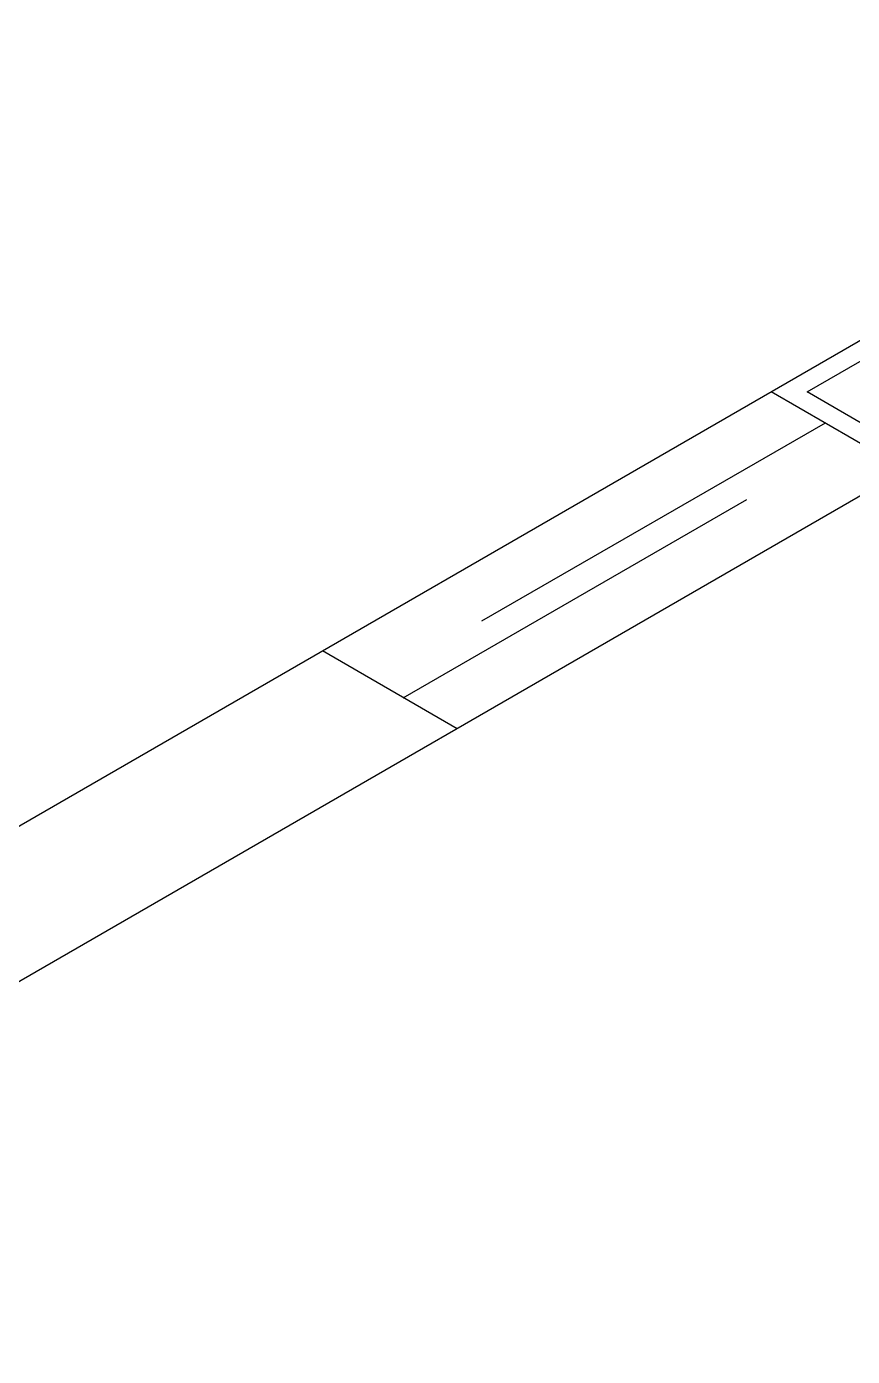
# Model space of a CAD drawing. Header units: millimetres. Extents: x 474.7 to 528.3, y 13.1 to 23.5.
# Drawn here: x 512.239 to 512.89, y 16.544 to 17.592 of the extents above; entities that cross this region are included whole.
import ezdxf

# ---------------------------------------------------------------- set-up
doc = ezdxf.new("R2010")
doc.units = ezdxf.units.MM
doc.header["$LTSCALE"] = 2.5
doc.linetypes.add('HIDDEN2', pattern=[0.1875, 0.125, -0.0625])
doc.layers.add('I-ARQ', color=8, linetype='Continuous')

msp = doc.modelspace()

# ---------------------------------------------------------------- linework, layer by layer
at = {"layer": 'I-ARQ', "extrusion": (0, 0.816497, 0.57735)}
for p, q in [((515.0007, 18.4376, 20.3085), (511.7215, 16.5443, 22.986)), ((514.0284, 17.9987, 20.9292), (512.1185, 16.8961, 22.4886)), ((512.8539, 17.3043, 21.9112), (513.3232, 17.5752, 21.5281)), ((512.9317, 17.2594, 21.9747), (512.8539, 17.3043, 21.9112))]:
    msp.add_line(p, q, dxfattribs=at)
at = {"layer": 'I-ARQ', "linetype": 'HIDDEN2', "extrusion": (0, 0.816497, 0.57735)}
for p, q in [((512.9317, 17.2431, 21.9978), (512.8256, 17.3043, 21.9112)), ((512.8681, 17.2798, 21.9459), (512.5145, 17.0757, 22.2345)), ((512.5357, 17.0634, 22.2519), (512.8893, 17.2676, 21.9632)), ((512.5782, 17.0389, 22.2865), (512.4721, 17.1002, 22.1999))]:
    msp.add_line(p, q, dxfattribs=at)

doc.saveas('drawing.dxf')
